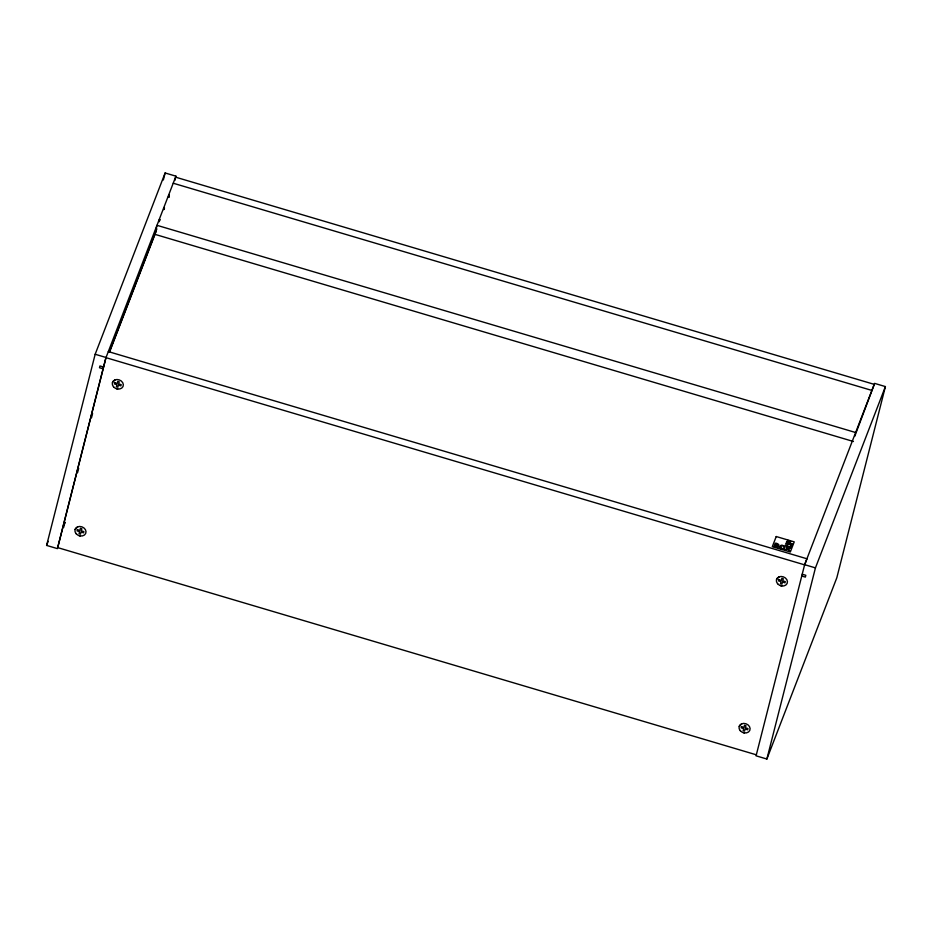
<?xml version="1.0" encoding="UTF-8"?>
<svg xmlns="http://www.w3.org/2000/svg" width="932" height="932" viewBox="0 0 932 932"><rect width="100%" height="100%" fill="white"/><g stroke="black" fill="none" stroke-linecap="round" stroke-linejoin="round"><path stroke-width="1.4" d="M95.169 354.265L105.98 357.469L57.4 548.622L46.6 545.418L95.169 354.265L165.127 172.968L175.927 176.171L174.867 180.389M175.927 176.171L105.98 357.655L57.714 547.62L756.376 754.827M63.632 527.477L64.704 523.248M77.577 472.594L78.649 468.377M91.522 417.722L92.594 413.505M163.345 179.993L165.127 172.968M804.642 564.676L756.073 755.829L766.873 759.032L836.831 577.735L885.4 386.582L874.6 383.378L804.642 564.676L815.442 567.879L885.4 386.582M766.873 759.032L815.442 567.879M854.726 436.374L874.286 384.38L175.624 177.173M168.401 197.444L169.007 195.277M168.424 197.316L169.053 195.126M159.267 221.513L159.791 219.533L159.221 221.665M164.475 207.824L164.032 209.316M163.613 209.572L164.288 207.37M164.428 207.964L163.985 209.467M64.331 522.596L63.795 524.495L64.424 522.479M163.787 208.978L164.242 207.51M169.263 195.615L168.809 197.083M169.216 195.767L168.762 197.223M159.011 221.175L159.64 219.335M64.157 524.18L64.739 522.246L64.087 524.471M159.057 221.024L159.489 219.719M109.289 352.145L156.856 228.864M109.883 351.224L156.343 230.821M46.6 545.418L48.161 541.352M112.481 382.376L115.114 379.848M75.142 529.329L77.775 526.801M776.577 579.331L779.199 576.803M739.227 726.273L741.86 723.745M116.29 388.656L117.723 389.005M780.375 585.611L781.808 585.96M78.952 535.609L80.373 535.958M743.037 732.564L744.47 732.902M173.282 183.243L871.944 390.45M855.704 432.541L157.042 225.334L154.77 234.293L853.432 441.5M108.322 351.585L806.984 558.792L804.642 564.862L105.98 357.655M103.545 367.022L99.945 365.95L99.491 367.744L103.091 368.816M802.207 574.228L805.819 575.3L805.365 577.094L801.753 576.023M790.592 541.69L790.196 543.053L792.421 544.23L786.282 542.401L787.959 540.339L790.592 541.69M780.515 547.096L782.146 548.657A1.433 0.827 14.3 0 0 783.113 548.61C786.317 546.886 780.934 543.915 780.515 547.096M778.197 544.789L775.575 544.905L775.995 543.799L778.197 544.789M777.777 546.362L777.241 547.014L774.946 546.513L775.436 545.267L777.777 546.362M791.816 545.837L790.115 547.026L785.21 545.173C791.443 549.193 793.773 543.81 785.827 543.577L790.592 544.498L791.816 545.837M778.604 546.583L777.404 547.492L774.003 546.641L775.331 543.193C776.542 542.774 781.028 545.325 777.801 545.744A1.491 0.85 14.3 0 1 778.604 546.583M789.893 541.702L789.532 542.855L787.121 542.144L787.994 540.863L789.893 541.702M779.769 546.595L780.002 547.981A2.33 1.34 14.3 0 0 780.958 548.703L782.67 549.146A2.237 1.282 14.3 0 0 783.591 549.041L784.464 548.482A7.2 4.136 14.3 0 0 784.919 547.317L784.208 546.001L782.274 545.255A2.307 1.328 14.3 0 0 781.016 545.325L779.769 546.595M77.368 529.679L77.065 530.879L79.593 531.624L79.057 533.721L80.501 534.153L81.037 532.056L83.565 532.801L83.868 531.601L81.34 530.856L81.865 528.759L80.432 528.327L79.896 530.425L77.368 529.679M114.706 382.726L114.403 383.926L116.931 384.671L116.395 386.768L117.84 387.199L118.376 385.102L120.904 385.848L121.207 384.66L118.679 383.902L119.214 381.805L117.77 381.386L117.234 383.471L114.706 382.726M741.453 726.634L741.15 727.822L743.678 728.579L743.142 730.676L744.586 731.096L745.122 729.01L747.65 729.756L747.953 728.556L745.425 727.81L745.961 725.713L744.517 725.282L743.981 727.379L741.453 726.634M778.803 579.681L778.488 580.881L781.016 581.626L780.492 583.723L781.936 584.154L782.461 582.057L784.989 582.803L785.292 581.615L782.764 580.857L783.299 578.76L781.855 578.341L781.331 580.426L778.803 579.681M64.681 522.293L64.133 524.099L64.669 522.339M776.228 536.529L772.313 546.653L790.324 551.989L794.227 541.876L776.228 536.529M790.126 547.585L788.146 548.47L786.224 546.42L787.517 548.715L784.849 549.857L787.843 549.251L789.8 551.325L788.484 548.995L791.082 547.865L790.126 547.585M113.494 386.78A5.674 4.637 21.1 0 0 122.989 386.582A5.674 4.637 21.1 0 0 116.919 379.51A5.674 4.637 21.1 0 0 113.494 386.78M777.591 583.735A5.674 4.637 21.1 0 0 787.086 583.537A5.674 4.637 21.1 0 0 781.016 576.465A5.674 4.637 21.1 0 0 777.591 583.735M76.156 533.733A5.674 4.637 21.1 0 0 85.651 533.535A5.674 4.637 21.1 0 0 79.581 526.452A5.674 4.637 21.1 0 0 76.156 533.733M740.253 730.688A5.674 4.637 21.1 0 0 749.747 730.49A5.674 4.637 21.1 0 0 743.666 723.407A5.674 4.637 21.1 0 0 740.253 730.688"/></g></svg>
